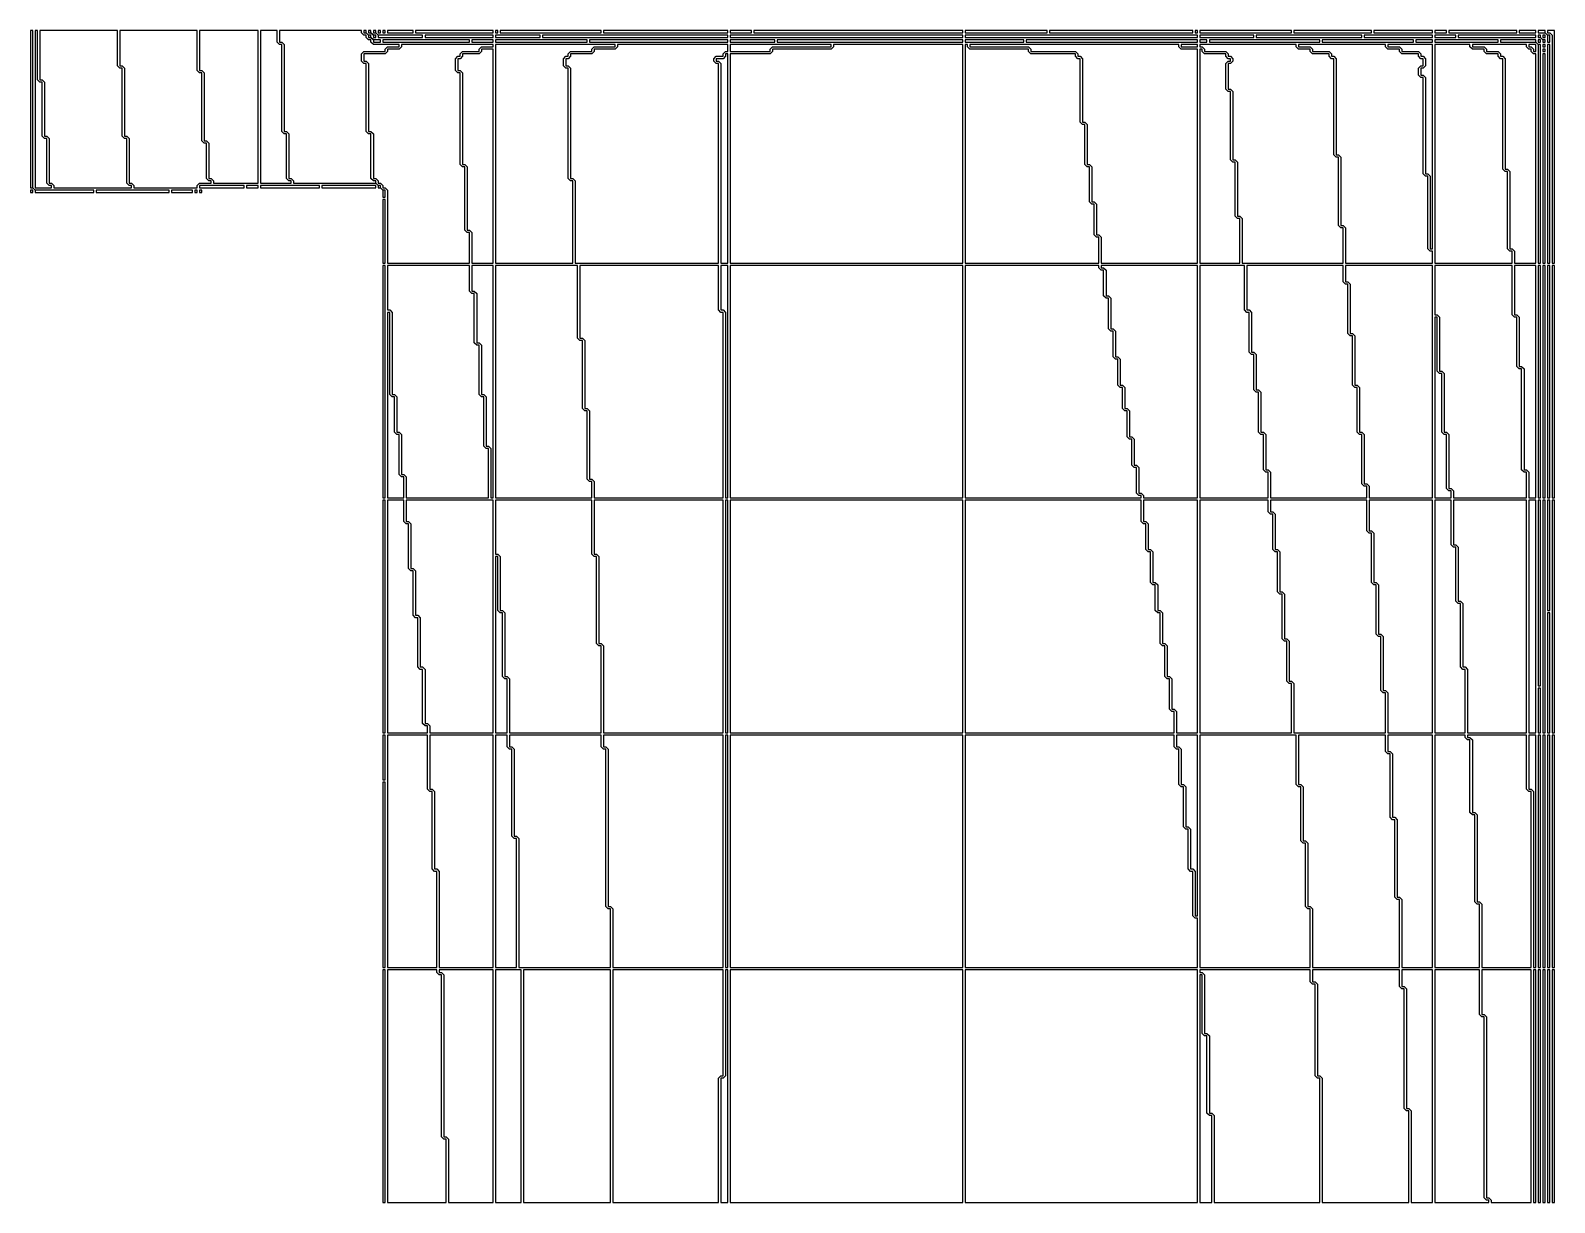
# Model space of a CAD drawing. Header units: metres. Extents: x -2.2 to 1, y -5.1 to 5.2.
# Drawn here: x -2.225 to 1.02, y -2.648 to -0.153 of the extents above; entities that cross this region are included whole.
import ezdxf

# ---------------------------------------------------------------- set-up
doc = ezdxf.new("R2010")
doc.units = ezdxf.units.M

msp = doc.modelspace()

# ---------------------------------------------------------------- linework, layer by layer
at = {"layer": '1', "color": 1}
for points in [[(-1.1354, -0.168, 0), (-0.7404, -0.168, 0), (-0.7404, -0.163, 0), (-1.1354, -0.163, 0), (-1.1354, -0.168, 0)], [(-0.7354, -0.168, 0), (-0.2404, -0.168, 0), (-0.2404, -0.163, 0), (-0.7354, -0.163, 0), (-0.7354, -0.168, 0)], [(-0.2354, -0.168, 0), (0.2596, -0.168, 0), (0.2596, -0.163, 0), (-0.2354, -0.163, 0), (-0.2354, -0.168, 0)], [(0.2646, -0.168, 0), (0.3796, -0.168, 0), (0.3796, -0.163, 0), (0.2646, -0.163, 0), (0.2646, -0.168, 0)]]:
    msp.add_polyline3d(points, dxfattribs=at)
at = {"layer": '10', "color": 2}
for points in [[(-2.2054, -0.258, 0), (-2.2004, -0.258, 0), (-2.1954, -0.263, 0), (-2.1954, -0.378, 0), (-2.1904, -0.378, 0), (-2.1854, -0.383, 0), (-2.1854, -0.478, 0), (-2.1804, -0.478, 0), (-2.1754, -0.483, 0), (-2.1754, -0.488, 0), (-2.0104, -0.488, 0), (-2.0104, -0.483, 0), (-2.0154, -0.483, 0), (-2.0204, -0.478, 0), (-2.0204, -0.383, 0), (-2.0254, -0.383, 0), (-2.0304, -0.378, 0), (-2.0304, -0.233, 0), (-2.0354, -0.233, 0), (-2.0404, -0.228, 0), (-2.0404, -0.153, 0), (-2.2054, -0.153, 0), (-2.2054, -0.258, 0)], [(0.9446, -0.158, 0), (0.9796, -0.158, 0), (0.9796, -0.153, 0), (0.9446, -0.153, 0), (0.9446, -0.158, 0)], [(1.0046, -0.648, 0), (1.0096, -0.648, 0), (1.0096, -0.183, 0), (1.0046, -0.183, 0), (1.0046, -0.648, 0)], [(-1.8654, -0.488, 0), (-1.7704, -0.488, 0), (-1.7704, -0.483, 0), (-1.8654, -0.483, 0), (-1.8654, -0.488, 0)], [(-1.9254, -0.498, 0), (-1.8804, -0.498, 0), (-1.8804, -0.493, 0), (-1.9254, -0.493, 0), (-1.9254, -0.498, 0)], [(1.0046, -1.148, 0), (1.0096, -1.148, 0), (1.0096, -0.653, 0), (1.0046, -0.653, 0), (1.0046, -1.148, 0)], [(1.0046, -1.388, 0), (1.0096, -1.388, 0), (1.0096, -1.153, 0), (1.0046, -1.153, 0), (1.0046, -1.388, 0)]]:
    msp.add_polyline3d(points, dxfattribs=at)
at = {"layer": '11', "color": 6}
for points in [[(-2.2154, -0.488, 0), (-2.1804, -0.488, 0), (-2.1804, -0.483, 0), (-2.1854, -0.483, 0), (-2.1904, -0.478, 0), (-2.1904, -0.383, 0), (-2.1954, -0.383, 0), (-2.2004, -0.378, 0), (-2.2004, -0.263, 0), (-2.2054, -0.263, 0), (-2.2104, -0.258, 0), (-2.2104, -0.153, 0), (-2.2154, -0.153, 0), (-2.2154, -0.488, 0)], [(-2.0854, -0.498, 0), (-1.9304, -0.498, 0), (-1.9304, -0.493, 0), (-2.0854, -0.493, 0), (-2.0854, -0.498, 0)]]:
    msp.add_polyline3d(points, dxfattribs=at)
at = {"layer": '12', "color": 4}
for points in [[(-2.2254, -0.488, 0), (-2.2204, -0.488, 0), (-2.2154, -0.493, 0), (-2.2154, -0.498, 0), (-2.0904, -0.498, 0), (-2.0904, -0.493, 0), (-2.2154, -0.493, 0), (-2.2204, -0.488, 0), (-2.2204, -0.153, 0), (-2.2254, -0.153, 0), (-2.2254, -0.488, 0)], [(-1.8754, -0.498, 0), (-1.8704, -0.498, 0), (-1.8704, -0.493, 0), (-1.8754, -0.493, 0), (-1.8754, -0.498, 0)]]:
    msp.add_polyline3d(points, dxfattribs=at)
at = {"layer": '14', "color": 3}
msp.add_polyline3d([(-2.2254, -0.498, 0), (-2.2204, -0.498, 0), (-2.2204, -0.493, 0), (-2.2254, -0.493, 0), (-2.2254, -0.498, 0)], dxfattribs=at)
at = {"layer": '15', "color": 5}
for points in [[(1.0046, -0.158, 0), (1.0096, -0.158, 0), (1.0146, -0.163, 0), (1.0146, -0.648, 0), (1.0196, -0.648, 0), (1.0196, -0.153, 0), (1.0046, -0.153, 0), (1.0046, -0.158, 0)], [(-1.8654, -0.498, 0), (-1.8604, -0.498, 0), (-1.8604, -0.493, 0), (-1.8654, -0.493, 0), (-1.8654, -0.498, 0)], [(1.0146, -1.148, 0), (1.0196, -1.148, 0), (1.0196, -0.653, 0), (1.0146, -0.653, 0), (1.0146, -1.148, 0)], [(1.0146, -1.648, 0), (1.0196, -1.648, 0), (1.0196, -1.153, 0), (1.0146, -1.153, 0), (1.0146, -1.648, 0)], [(1.0146, -2.148, 0), (1.0196, -2.148, 0), (1.0196, -1.653, 0), (1.0146, -1.653, 0), (1.0146, -2.148, 0)], [(1.0146, -2.648, 0), (1.0196, -2.648, 0), (1.0196, -2.153, 0), (1.0146, -2.153, 0), (1.0146, -2.648, 0)]]:
    msp.add_polyline3d(points, dxfattribs=at)
at = {"layer": '2', "color": 3}
for points in [[(-1.3854, -0.168, 0), (-1.2404, -0.168, 0), (-1.2404, -0.163, 0), (-1.3854, -0.163, 0), (-1.3854, -0.168, 0)], [(-1.2354, -0.168, 0), (-1.1404, -0.168, 0), (-1.1404, -0.163, 0), (-1.2354, -0.163, 0), (-1.2354, -0.168, 0)], [(-0.6354, -0.178, 0), (-0.2404, -0.178, 0), (-0.2404, -0.173, 0), (-0.6354, -0.173, 0), (-0.6354, -0.178, 0)], [(-0.2354, -0.178, 0), (-0.1104, -0.178, 0), (-0.1104, -0.173, 0), (-0.2354, -0.173, 0), (-0.2354, -0.178, 0)], [(0.3846, -0.168, 0), (0.6096, -0.168, 0), (0.6096, -0.163, 0), (0.3846, -0.163, 0), (0.3846, -0.168, 0)], [(0.9946, -0.168, 0), (0.9996, -0.168, 0), (0.9996, -0.163, 0), (0.9946, -0.163, 0), (0.9946, -0.168, 0)]]:
    msp.add_polyline3d(points, dxfattribs=at)
at = {"layer": '3', "color": 5}
for points in [[(-1.4954, -0.158, 0), (-1.4904, -0.158, 0), (-1.4854, -0.163, 0), (-1.4854, -0.168, 0), (-1.3904, -0.168, 0), (-1.3904, -0.163, 0), (-1.4854, -0.163, 0), (-1.4904, -0.158, 0), (-1.4904, -0.153, 0), (-1.4954, -0.153, 0), (-1.4954, -0.158, 0)], [(-1.0354, -0.178, 0), (-0.7404, -0.178, 0), (-0.7404, -0.173, 0), (-1.0354, -0.173, 0), (-1.0354, -0.178, 0)], [(-0.7354, -0.178, 0), (-0.6404, -0.178, 0), (-0.6404, -0.173, 0), (-0.7354, -0.173, 0), (-0.7354, -0.178, 0)], [(-0.7354, -0.648, 0), (-0.2404, -0.648, 0), (-0.2404, -0.183, 0), (-0.5154, -0.183, 0), (-0.5154, -0.188, 0), (-0.5204, -0.193, 0), (-0.6454, -0.193, 0), (-0.6454, -0.198, 0), (-0.6504, -0.203, 0), (-0.7354, -0.203, 0), (-0.7354, -0.648, 0)], [(-0.2354, -0.648, 0), (0.0496, -0.648, 0), (0.0496, -0.593, 0), (0.0446, -0.593, 0), (0.0396, -0.588, 0), (0.0396, -0.523, 0), (0.0346, -0.523, 0), (0.0296, -0.518, 0), (0.0296, -0.443, 0), (0.0246, -0.443, 0), (0.0196, -0.438, 0), (0.0196, -0.353, 0), (0.0146, -0.353, 0), (0.0096, -0.348, 0), (0.0096, -0.213, 0), (0.0046, -0.213, 0), (-0.0004, -0.208, 0), (-0.0004, -0.203, 0), (-0.0954, -0.203, 0), (-0.1004, -0.198, 0), (-0.1004, -0.193, 0), (-0.2254, -0.193, 0), (-0.2304, -0.188, 0), (-0.2304, -0.183, 0), (-0.2354, -0.183, 0), (-0.2354, -0.648, 0)], [(-0.1054, -0.178, 0), (0.2596, -0.178, 0), (0.2596, -0.173, 0), (-0.1054, -0.173, 0), (-0.1054, -0.178, 0)], [(0.2646, -0.178, 0), (0.2796, -0.178, 0), (0.2796, -0.173, 0), (0.2646, -0.173, 0), (0.2646, -0.178, 0)], [(0.6146, -0.168, 0), (0.7596, -0.168, 0), (0.7596, -0.163, 0), (0.6146, -0.163, 0), (0.6146, -0.168, 0)], [(0.7646, -0.168, 0), (0.8096, -0.168, 0), (0.8096, -0.163, 0), (0.7646, -0.163, 0), (0.7646, -0.168, 0)], [(0.9846, -0.168, 0), (0.9896, -0.168, 0), (0.9946, -0.173, 0), (0.9946, -0.178, 0), (0.9996, -0.178, 0), (0.9996, -0.173, 0), (0.9946, -0.173, 0), (0.9896, -0.168, 0), (0.9896, -0.163, 0), (0.9846, -0.163, 0), (0.9846, -0.168, 0)], [(-0.7654, -0.218, 0), (-0.7604, -0.218, 0), (-0.7554, -0.223, 0), (-0.7554, -0.648, 0), (-0.7404, -0.648, 0), (-0.7404, -0.203, 0), (-0.7454, -0.203, 0), (-0.7454, -0.208, 0), (-0.7504, -0.213, 0), (-0.7654, -0.213, 0), (-0.7654, -0.218, 0)], [(-0.7554, -0.748, 0), (-0.7504, -0.748, 0), (-0.7454, -0.753, 0), (-0.7454, -1.148, 0), (-0.7404, -1.148, 0), (-0.7404, -0.653, 0), (-0.7554, -0.653, 0), (-0.7554, -0.748, 0)], [(-0.7354, -1.148, 0), (-0.2404, -1.148, 0), (-0.2404, -0.653, 0), (-0.7354, -0.653, 0), (-0.7354, -1.148, 0)], [(-0.2354, -1.148, 0), (0.1396, -1.148, 0), (0.1396, -1.143, 0), (0.1346, -1.143, 0), (0.1296, -1.138, 0), (0.1296, -1.083, 0), (0.1246, -1.083, 0), (0.1196, -1.078, 0), (0.1196, -1.023, 0), (0.1146, -1.023, 0), (0.1096, -1.018, 0), (0.1096, -0.963, 0), (0.1046, -0.963, 0), (0.0996, -0.958, 0), (0.0996, -0.913, 0), (0.0946, -0.913, 0), (0.0896, -0.908, 0), (0.0896, -0.853, 0), (0.0846, -0.853, 0), (0.0796, -0.848, 0), (0.0796, -0.793, 0), (0.0746, -0.793, 0), (0.0696, -0.788, 0), (0.0696, -0.723, 0), (0.0646, -0.723, 0), (0.0596, -0.718, 0), (0.0596, -0.663, 0), (0.0546, -0.663, 0), (0.0496, -0.658, 0), (0.0496, -0.653, 0), (-0.2354, -0.653, 0), (-0.2354, -1.148, 0)], [(-0.7454, -1.648, 0), (-0.7404, -1.648, 0), (-0.7404, -1.153, 0), (-0.7454, -1.153, 0), (-0.7454, -1.648, 0)], [(-0.7354, -1.648, 0), (-0.2404, -1.648, 0), (-0.2404, -1.153, 0), (-0.7354, -1.153, 0), (-0.7354, -1.648, 0)], [(-0.2354, -1.648, 0), (0.2096, -1.648, 0), (0.2096, -1.603, 0), (0.2046, -1.603, 0), (0.1996, -1.598, 0), (0.1996, -1.533, 0), (0.1946, -1.533, 0), (0.1896, -1.528, 0), (0.1896, -1.463, 0), (0.1846, -1.463, 0), (0.1796, -1.458, 0), (0.1796, -1.393, 0), (0.1746, -1.393, 0), (0.1696, -1.388, 0), (0.1696, -1.333, 0), (0.1646, -1.333, 0), (0.1596, -1.328, 0), (0.1596, -1.263, 0), (0.1546, -1.263, 0), (0.1496, -1.258, 0), (0.1496, -1.203, 0), (0.1446, -1.203, 0), (0.1396, -1.198, 0), (0.1396, -1.153, 0), (-0.2354, -1.153, 0), (-0.2354, -1.648, 0)], [(-0.7454, -2.148, 0), (-0.7404, -2.148, 0), (-0.7404, -1.653, 0), (-0.7454, -1.653, 0), (-0.7454, -2.148, 0)], [(-0.7354, -2.148, 0), (-0.2404, -2.148, 0), (-0.2404, -1.653, 0), (-0.7354, -1.653, 0), (-0.7354, -2.148, 0)], [(-0.2354, -2.148, 0), (0.2596, -2.148, 0), (0.2596, -2.043, 0), (0.2546, -2.043, 0), (0.2496, -2.038, 0), (0.2496, -1.943, 0), (0.2446, -1.943, 0), (0.2396, -1.938, 0), (0.2396, -1.853, 0), (0.2346, -1.853, 0), (0.2296, -1.848, 0), (0.2296, -1.763, 0), (0.2246, -1.763, 0), (0.2196, -1.758, 0), (0.2196, -1.683, 0), (0.2146, -1.683, 0), (0.2096, -1.678, 0), (0.2096, -1.653, 0), (-0.2354, -1.653, 0), (-0.2354, -2.148, 0)], [(-0.7554, -2.648, 0), (-0.7404, -2.648, 0), (-0.7404, -2.153, 0), (-0.7454, -2.153, 0), (-0.7454, -2.378, 0), (-0.7504, -2.383, 0), (-0.7554, -2.383, 0), (-0.7554, -2.648, 0)], [(-0.7354, -2.648, 0), (-0.2404, -2.648, 0), (-0.2404, -2.153, 0), (-0.7354, -2.153, 0), (-0.7354, -2.648, 0)], [(-0.2354, -2.648, 0), (0.2596, -2.648, 0), (0.2596, -2.153, 0), (-0.2354, -2.153, 0), (-0.2354, -2.648, 0)], [(0.2646, -2.648, 0), (0.2896, -2.648, 0), (0.2896, -2.463, 0), (0.2846, -2.463, 0), (0.2796, -2.458, 0), (0.2796, -2.293, 0), (0.2746, -2.293, 0), (0.2696, -2.288, 0), (0.2696, -2.163, 0), (0.2646, -2.163, 0), (0.2646, -2.648, 0)]]:
    msp.add_polyline3d(points, dxfattribs=at)
at = {"layer": '4', "color": 2}
for points in [[(-1.5054, -0.158, 0), (-1.5004, -0.158, 0), (-1.4954, -0.163, 0), (-1.4954, -0.168, 0), (-1.4904, -0.168, 0), (-1.4904, -0.163, 0), (-1.4954, -0.163, 0), (-1.5004, -0.158, 0), (-1.5004, -0.153, 0), (-1.5054, -0.153, 0), (-1.5054, -0.158, 0)], [(-0.6854, -0.158, 0), (-0.2404, -0.158, 0), (-0.2404, -0.153, 0), (-0.6854, -0.153, 0), (-0.6854, -0.158, 0)], [(-0.2354, -0.158, 0), (-0.0604, -0.158, 0), (-0.0604, -0.153, 0), (-0.2354, -0.153, 0), (-0.2354, -0.158, 0)], [(-1.2854, -0.178, 0), (-1.2404, -0.178, 0), (-1.2404, -0.173, 0), (-1.2854, -0.173, 0), (-1.2854, -0.178, 0)], [(-1.2354, -0.178, 0), (-1.0404, -0.178, 0), (-1.0404, -0.173, 0), (-1.2354, -0.173, 0), (-1.2354, -0.178, 0)], [(-1.0854, -0.228, 0), (-1.0804, -0.228, 0), (-1.0754, -0.233, 0), (-1.0754, -0.468, 0), (-1.0704, -0.468, 0), (-1.0654, -0.473, 0), (-1.0654, -0.648, 0), (-0.7604, -0.648, 0), (-0.7604, -0.223, 0), (-0.7654, -0.223, 0), (-0.7704, -0.218, 0), (-0.7704, -0.213, 0), (-0.7654, -0.208, 0), (-0.7504, -0.208, 0), (-0.7504, -0.203, 0), (-0.7454, -0.198, 0), (-0.7404, -0.198, 0), (-0.7404, -0.183, 0), (-0.9754, -0.183, 0), (-0.9754, -0.188, 0), (-0.9804, -0.193, 0), (-1.0254, -0.193, 0), (-1.0254, -0.198, 0), (-1.0304, -0.203, 0), (-1.0754, -0.203, 0), (-1.0754, -0.208, 0), (-1.0804, -0.213, 0), (-1.0854, -0.213, 0), (-1.0854, -0.228, 0)], [(-0.7354, -0.198, 0), (-0.6504, -0.198, 0), (-0.6504, -0.193, 0), (-0.6454, -0.188, 0), (-0.5204, -0.188, 0), (-0.5204, -0.183, 0), (-0.7354, -0.183, 0), (-0.7354, -0.198, 0)], [(-0.2254, -0.188, 0), (-0.1004, -0.188, 0), (-0.0954, -0.193, 0), (-0.0954, -0.198, 0), (-0.0004, -0.198, 0), (0.0046, -0.203, 0), (0.0046, -0.208, 0), (0.0096, -0.208, 0), (0.0146, -0.213, 0), (0.0146, -0.348, 0), (0.0196, -0.348, 0), (0.0246, -0.353, 0), (0.0246, -0.438, 0), (0.0296, -0.438, 0), (0.0346, -0.443, 0), (0.0346, -0.518, 0), (0.0396, -0.518, 0), (0.0446, -0.523, 0), (0.0446, -0.588, 0), (0.0496, -0.588, 0), (0.0546, -0.593, 0), (0.0546, -0.648, 0), (0.2596, -0.648, 0), (0.2596, -0.193, 0), (0.2246, -0.193, 0), (0.2196, -0.188, 0), (0.2196, -0.183, 0), (-0.2254, -0.183, 0), (-0.2254, -0.188, 0)], [(0.2646, -0.648, 0), (0.3496, -0.648, 0), (0.3496, -0.553, 0), (0.3446, -0.553, 0), (0.3396, -0.548, 0), (0.3396, -0.433, 0), (0.3346, -0.433, 0), (0.3296, -0.428, 0), (0.3296, -0.283, 0), (0.3246, -0.283, 0), (0.3196, -0.278, 0), (0.3196, -0.223, 0), (0.3246, -0.218, 0), (0.3296, -0.218, 0), (0.3296, -0.213, 0), (0.3246, -0.213, 0), (0.3196, -0.208, 0), (0.3196, -0.203, 0), (0.2746, -0.203, 0), (0.2696, -0.198, 0), (0.2696, -0.193, 0), (0.2646, -0.193, 0), (0.2646, -0.648, 0)], [(0.2846, -0.178, 0), (0.5196, -0.178, 0), (0.5196, -0.173, 0), (0.2846, -0.173, 0), (0.2846, -0.178, 0)], [(0.8146, -0.168, 0), (0.9796, -0.168, 0), (0.9796, -0.163, 0), (0.8146, -0.163, 0), (0.8146, -0.168, 0)], [(0.9946, -0.188, 0), (0.9996, -0.188, 0), (0.9996, -0.183, 0), (0.9946, -0.183, 0), (0.9946, -0.188, 0)], [(0.9946, -0.648, 0), (0.9996, -0.648, 0), (0.9996, -0.203, 0), (0.9946, -0.203, 0), (0.9946, -0.648, 0)], [(-1.0554, -0.808, 0), (-1.0504, -0.808, 0), (-1.0454, -0.813, 0), (-1.0454, -0.958, 0), (-1.0404, -0.958, 0), (-1.0354, -0.963, 0), (-1.0354, -1.108, 0), (-1.0304, -1.108, 0), (-1.0254, -1.113, 0), (-1.0254, -1.148, 0), (-0.7504, -1.148, 0), (-0.7504, -0.753, 0), (-0.7554, -0.753, 0), (-0.7604, -0.748, 0), (-0.7604, -0.653, 0), (-1.0554, -0.653, 0), (-1.0554, -0.808, 0)], [(0.0546, -0.658, 0), (0.0596, -0.658, 0), (0.0646, -0.663, 0), (0.0646, -0.718, 0), (0.0696, -0.718, 0), (0.0746, -0.723, 0), (0.0746, -0.788, 0), (0.0796, -0.788, 0), (0.0846, -0.793, 0), (0.0846, -0.848, 0), (0.0896, -0.848, 0), (0.0946, -0.853, 0), (0.0946, -0.908, 0), (0.0996, -0.908, 0), (0.1046, -0.913, 0), (0.1046, -0.958, 0), (0.1096, -0.958, 0), (0.1146, -0.963, 0), (0.1146, -1.018, 0), (0.1196, -1.018, 0), (0.1246, -1.023, 0), (0.1246, -1.078, 0), (0.1296, -1.078, 0), (0.1346, -1.083, 0), (0.1346, -1.138, 0), (0.1396, -1.138, 0), (0.1446, -1.143, 0), (0.1446, -1.148, 0), (0.2596, -1.148, 0), (0.2596, -0.653, 0), (0.0546, -0.653, 0), (0.0546, -0.658, 0)], [(0.2646, -1.148, 0), (0.4096, -1.148, 0), (0.4096, -1.093, 0), (0.4046, -1.093, 0), (0.3996, -1.088, 0), (0.3996, -1.013, 0), (0.3946, -1.013, 0), (0.3896, -1.008, 0), (0.3896, -0.923, 0), (0.3846, -0.923, 0), (0.3796, -0.918, 0), (0.3796, -0.843, 0), (0.3746, -0.843, 0), (0.3696, -0.838, 0), (0.3696, -0.753, 0), (0.3646, -0.753, 0), (0.3596, -0.748, 0), (0.3596, -0.653, 0), (0.2646, -0.653, 0), (0.2646, -1.148, 0)], [(0.9946, -1.148, 0), (0.9996, -1.148, 0), (0.9996, -0.653, 0), (0.9946, -0.653, 0), (0.9946, -1.148, 0)], [(-1.0254, -1.268, 0), (-1.0204, -1.268, 0), (-1.0154, -1.273, 0), (-1.0154, -1.458, 0), (-1.0104, -1.458, 0), (-1.0054, -1.463, 0), (-1.0054, -1.648, 0), (-0.7504, -1.648, 0), (-0.7504, -1.153, 0), (-1.0254, -1.153, 0), (-1.0254, -1.268, 0)], [(0.1446, -1.198, 0), (0.1496, -1.198, 0), (0.1546, -1.203, 0), (0.1546, -1.258, 0), (0.1596, -1.258, 0), (0.1646, -1.263, 0), (0.1646, -1.328, 0), (0.1696, -1.328, 0), (0.1746, -1.333, 0), (0.1746, -1.388, 0), (0.1796, -1.388, 0), (0.1846, -1.393, 0), (0.1846, -1.458, 0), (0.1896, -1.458, 0), (0.1946, -1.463, 0), (0.1946, -1.528, 0), (0.1996, -1.528, 0), (0.2046, -1.533, 0), (0.2046, -1.598, 0), (0.2096, -1.598, 0), (0.2146, -1.603, 0), (0.2146, -1.648, 0), (0.2596, -1.648, 0), (0.2596, -1.153, 0), (0.1446, -1.153, 0), (0.1446, -1.198, 0)], [(0.2646, -1.648, 0), (0.4596, -1.648, 0), (0.4596, -1.543, 0), (0.4546, -1.543, 0), (0.4496, -1.538, 0), (0.4496, -1.453, 0), (0.4446, -1.453, 0), (0.4396, -1.448, 0), (0.4396, -1.353, 0), (0.4346, -1.353, 0), (0.4296, -1.348, 0), (0.4296, -1.263, 0), (0.4246, -1.263, 0), (0.4196, -1.258, 0), (0.4196, -1.183, 0), (0.4146, -1.183, 0), (0.4096, -1.178, 0), (0.4096, -1.153, 0), (0.2646, -1.153, 0), (0.2646, -1.648, 0)], [(0.9946, -1.648, 0), (0.9996, -1.648, 0), (0.9996, -1.153, 0), (0.9946, -1.153, 0), (0.9946, -1.648, 0)], [(-1.0054, -1.678, 0), (-1.0004, -1.678, 0), (-0.9954, -1.683, 0), (-0.9954, -2.018, 0), (-0.9904, -2.018, 0), (-0.9854, -2.023, 0), (-0.9854, -2.148, 0), (-0.7504, -2.148, 0), (-0.7504, -1.653, 0), (-1.0054, -1.653, 0), (-1.0054, -1.678, 0)], [(0.2146, -1.678, 0), (0.2196, -1.678, 0), (0.2246, -1.683, 0), (0.2246, -1.758, 0), (0.2296, -1.758, 0), (0.2346, -1.763, 0), (0.2346, -1.848, 0), (0.2396, -1.848, 0), (0.2446, -1.853, 0), (0.2446, -1.938, 0), (0.2496, -1.938, 0), (0.2546, -1.943, 0), (0.2546, -2.038, 0), (0.2596, -2.038, 0), (0.2596, -1.653, 0), (0.2146, -1.653, 0), (0.2146, -1.678, 0)], [(0.2646, -2.148, 0), (0.4996, -2.148, 0), (0.4996, -2.023, 0), (0.4946, -2.023, 0), (0.4896, -2.018, 0), (0.4896, -1.883, 0), (0.4846, -1.883, 0), (0.4796, -1.878, 0), (0.4796, -1.763, 0), (0.4746, -1.763, 0), (0.4696, -1.758, 0), (0.4696, -1.653, 0), (0.2646, -1.653, 0), (0.2646, -2.148, 0)], [(0.9946, -2.148, 0), (0.9996, -2.148, 0), (0.9996, -1.653, 0), (0.9946, -1.653, 0), (0.9946, -2.148, 0)], [(-0.9854, -2.648, 0), (-0.7604, -2.648, 0), (-0.7604, -2.383, 0), (-0.7554, -2.378, 0), (-0.7504, -2.378, 0), (-0.7504, -2.153, 0), (-0.9854, -2.153, 0), (-0.9854, -2.648, 0)], [(0.2646, -2.158, 0), (0.2696, -2.158, 0), (0.2746, -2.163, 0), (0.2746, -2.288, 0), (0.2796, -2.288, 0), (0.2846, -2.293, 0), (0.2846, -2.458, 0), (0.2896, -2.458, 0), (0.2946, -2.463, 0), (0.2946, -2.648, 0), (0.5196, -2.648, 0), (0.5196, -2.383, 0), (0.5146, -2.383, 0), (0.5096, -2.378, 0), (0.5096, -2.183, 0), (0.5046, -2.183, 0), (0.4996, -2.178, 0), (0.4996, -2.153, 0), (0.2646, -2.153, 0), (0.2646, -2.158, 0)], [(0.9946, -2.648, 0), (0.9996, -2.648, 0), (0.9996, -2.153, 0), (0.9946, -2.153, 0), (0.9946, -2.648, 0)]]:
    msp.add_polyline3d(points, dxfattribs=at)
at = {"layer": '5', "color": 6}
for points in [[(-1.0054, -0.158, 0), (-0.7404, -0.158, 0), (-0.7404, -0.153, 0), (-1.0054, -0.153, 0), (-1.0054, -0.158, 0)], [(-0.7354, -0.158, 0), (-0.6904, -0.158, 0), (-0.6904, -0.153, 0), (-0.7354, -0.153, 0), (-0.7354, -0.158, 0)], [(-0.0554, -0.158, 0), (0.2496, -0.158, 0), (0.2496, -0.153, 0), (-0.0554, -0.153, 0), (-0.0554, -0.158, 0)], [(-1.4754, -0.178, 0), (-1.2904, -0.178, 0), (-1.2904, -0.173, 0), (-1.4754, -0.173, 0), (-1.4754, -0.178, 0)], [(-1.3154, -0.238, 0), (-1.3104, -0.238, 0), (-1.3054, -0.243, 0), (-1.3054, -0.438, 0), (-1.3004, -0.438, 0), (-1.2954, -0.443, 0), (-1.2954, -0.578, 0), (-1.2904, -0.578, 0), (-1.2854, -0.583, 0), (-1.2854, -0.648, 0), (-1.2404, -0.648, 0), (-1.2404, -0.193, 0), (-1.2654, -0.193, 0), (-1.2654, -0.198, 0), (-1.2704, -0.203, 0), (-1.3054, -0.203, 0), (-1.3054, -0.208, 0), (-1.3104, -0.213, 0), (-1.3154, -0.213, 0), (-1.3154, -0.238, 0)], [(-1.2354, -0.648, 0), (-1.0704, -0.648, 0), (-1.0704, -0.473, 0), (-1.0754, -0.473, 0), (-1.0804, -0.468, 0), (-1.0804, -0.233, 0), (-1.0854, -0.233, 0), (-1.0904, -0.228, 0), (-1.0904, -0.213, 0), (-1.0854, -0.208, 0), (-1.0804, -0.208, 0), (-1.0804, -0.203, 0), (-1.0754, -0.198, 0), (-1.0304, -0.198, 0), (-1.0304, -0.193, 0), (-1.0254, -0.188, 0), (-0.9804, -0.188, 0), (-0.9804, -0.183, 0), (-1.2354, -0.183, 0), (-1.2354, -0.648, 0)], [(0.2246, -0.188, 0), (0.2596, -0.188, 0), (0.2596, -0.183, 0), (0.2246, -0.183, 0), (0.2246, -0.188, 0)], [(0.2646, -0.188, 0), (0.2696, -0.188, 0), (0.2746, -0.193, 0), (0.2746, -0.198, 0), (0.3196, -0.198, 0), (0.3246, -0.203, 0), (0.3246, -0.208, 0), (0.3296, -0.208, 0), (0.3346, -0.213, 0), (0.3346, -0.218, 0), (0.3296, -0.223, 0), (0.3246, -0.223, 0), (0.3246, -0.278, 0), (0.3296, -0.278, 0), (0.3346, -0.283, 0), (0.3346, -0.428, 0), (0.3396, -0.428, 0), (0.3446, -0.433, 0), (0.3446, -0.548, 0), (0.3496, -0.548, 0), (0.3546, -0.553, 0), (0.3546, -0.648, 0), (0.5696, -0.648, 0), (0.5696, -0.573, 0), (0.5646, -0.573, 0), (0.5596, -0.568, 0), (0.5596, -0.423, 0), (0.5546, -0.423, 0), (0.5496, -0.418, 0), (0.5496, -0.213, 0), (0.5446, -0.213, 0), (0.5396, -0.208, 0), (0.5396, -0.203, 0), (0.5046, -0.203, 0), (0.4996, -0.198, 0), (0.4996, -0.193, 0), (0.4746, -0.193, 0), (0.4696, -0.188, 0), (0.4696, -0.183, 0), (0.2646, -0.183, 0), (0.2646, -0.188, 0)], [(0.5246, -0.178, 0), (0.7196, -0.178, 0), (0.7196, -0.173, 0), (0.5246, -0.173, 0), (0.5246, -0.178, 0)], [(0.9846, -0.178, 0), (0.9896, -0.178, 0), (0.9896, -0.173, 0), (0.9846, -0.173, 0), (0.9846, -0.178, 0)], [(0.9946, -0.198, 0), (0.9996, -0.198, 0), (0.9996, -0.193, 0), (0.9946, -0.193, 0), (0.9946, -0.198, 0)], [(-1.2854, -0.708, 0), (-1.2804, -0.708, 0), (-1.2754, -0.713, 0), (-1.2754, -0.818, 0), (-1.2704, -0.818, 0), (-1.2654, -0.823, 0), (-1.2654, -0.928, 0), (-1.2604, -0.928, 0), (-1.2554, -0.933, 0), (-1.2554, -1.038, 0), (-1.2504, -1.038, 0), (-1.2454, -1.043, 0), (-1.2454, -1.148, 0), (-1.2404, -1.148, 0), (-1.2404, -0.653, 0), (-1.2854, -0.653, 0), (-1.2854, -0.708, 0)], [(-1.2354, -1.148, 0), (-1.0304, -1.148, 0), (-1.0304, -1.113, 0), (-1.0354, -1.113, 0), (-1.0404, -1.108, 0), (-1.0404, -0.963, 0), (-1.0454, -0.963, 0), (-1.0504, -0.958, 0), (-1.0504, -0.813, 0), (-1.0554, -0.813, 0), (-1.0604, -0.808, 0), (-1.0604, -0.653, 0), (-1.2354, -0.653, 0), (-1.2354, -1.148, 0)], [(0.3646, -0.748, 0), (0.3696, -0.748, 0), (0.3746, -0.753, 0), (0.3746, -0.838, 0), (0.3796, -0.838, 0), (0.3846, -0.843, 0), (0.3846, -0.918, 0), (0.3896, -0.918, 0), (0.3946, -0.923, 0), (0.3946, -1.008, 0), (0.3996, -1.008, 0), (0.4046, -1.013, 0), (0.4046, -1.088, 0), (0.4096, -1.088, 0), (0.4146, -1.093, 0), (0.4146, -1.148, 0), (0.6196, -1.148, 0), (0.6196, -1.123, 0), (0.6146, -1.123, 0), (0.6096, -1.118, 0), (0.6096, -1.013, 0), (0.6046, -1.013, 0), (0.5996, -1.008, 0), (0.5996, -0.913, 0), (0.5946, -0.913, 0), (0.5896, -0.908, 0), (0.5896, -0.803, 0), (0.5846, -0.803, 0), (0.5796, -0.798, 0), (0.5796, -0.693, 0), (0.5746, -0.693, 0), (0.5696, -0.688, 0), (0.5696, -0.653, 0), (0.3646, -0.653, 0), (0.3646, -0.748, 0)], [(-1.2354, -1.268, 0), (-1.2304, -1.268, 0), (-1.2254, -1.273, 0), (-1.2254, -1.388, 0), (-1.2204, -1.388, 0), (-1.2154, -1.393, 0), (-1.2154, -1.528, 0), (-1.2104, -1.528, 0), (-1.2054, -1.533, 0), (-1.2054, -1.648, 0), (-1.0104, -1.648, 0), (-1.0104, -1.463, 0), (-1.0154, -1.463, 0), (-1.0204, -1.458, 0), (-1.0204, -1.273, 0), (-1.0254, -1.273, 0), (-1.0304, -1.268, 0), (-1.0304, -1.153, 0), (-1.2354, -1.153, 0), (-1.2354, -1.268, 0)], [(0.4146, -1.178, 0), (0.4196, -1.178, 0), (0.4246, -1.183, 0), (0.4246, -1.258, 0), (0.4296, -1.258, 0), (0.4346, -1.263, 0), (0.4346, -1.348, 0), (0.4396, -1.348, 0), (0.4446, -1.353, 0), (0.4446, -1.448, 0), (0.4496, -1.448, 0), (0.4546, -1.453, 0), (0.4546, -1.538, 0), (0.4596, -1.538, 0), (0.4646, -1.543, 0), (0.4646, -1.648, 0), (0.6596, -1.648, 0), (0.6596, -1.563, 0), (0.6546, -1.563, 0), (0.6496, -1.558, 0), (0.6496, -1.443, 0), (0.6446, -1.443, 0), (0.6396, -1.438, 0), (0.6396, -1.333, 0), (0.6346, -1.333, 0), (0.6296, -1.328, 0), (0.6296, -1.223, 0), (0.6246, -1.223, 0), (0.6196, -1.218, 0), (0.6196, -1.153, 0), (0.4146, -1.153, 0), (0.4146, -1.178, 0)], [(-1.2054, -1.678, 0), (-1.2004, -1.678, 0), (-1.1954, -1.683, 0), (-1.1954, -1.868, 0), (-1.1904, -1.868, 0), (-1.1854, -1.873, 0), (-1.1854, -2.148, 0), (-0.9904, -2.148, 0), (-0.9904, -2.023, 0), (-0.9954, -2.023, 0), (-1.0004, -2.018, 0), (-1.0004, -1.683, 0), (-1.0054, -1.683, 0), (-1.0104, -1.678, 0), (-1.0104, -1.653, 0), (-1.2054, -1.653, 0), (-1.2054, -1.678, 0)], [(0.4746, -1.758, 0), (0.4796, -1.758, 0), (0.4846, -1.763, 0), (0.4846, -1.878, 0), (0.4896, -1.878, 0), (0.4946, -1.883, 0), (0.4946, -2.018, 0), (0.4996, -2.018, 0), (0.5046, -2.023, 0), (0.5046, -2.148, 0), (0.6896, -2.148, 0), (0.6896, -2.003, 0), (0.6846, -2.003, 0), (0.6796, -1.998, 0), (0.6796, -1.833, 0), (0.6746, -1.833, 0), (0.6696, -1.828, 0), (0.6696, -1.693, 0), (0.6646, -1.693, 0), (0.6596, -1.688, 0), (0.6596, -1.653, 0), (0.4746, -1.653, 0), (0.4746, -1.758, 0)], [(-1.1754, -2.648, 0), (-0.9904, -2.648, 0), (-0.9904, -2.153, 0), (-1.1754, -2.153, 0), (-1.1754, -2.648, 0)], [(0.5046, -2.178, 0), (0.5096, -2.178, 0), (0.5146, -2.183, 0), (0.5146, -2.378, 0), (0.5196, -2.378, 0), (0.5246, -2.383, 0), (0.5246, -2.648, 0), (0.7096, -2.648, 0), (0.7096, -2.453, 0), (0.7046, -2.453, 0), (0.6996, -2.448, 0), (0.6996, -2.193, 0), (0.6946, -2.193, 0), (0.6896, -2.188, 0), (0.6896, -2.153, 0), (0.5046, -2.153, 0), (0.5046, -2.178, 0)]]:
    msp.add_polyline3d(points, dxfattribs=at)
at = {"layer": '6', "color": 4}
for points in [[(-1.5154, -0.158, 0), (-1.5104, -0.158, 0), (-1.5054, -0.163, 0), (-1.5054, -0.168, 0), (-1.5004, -0.168, 0), (-1.4954, -0.173, 0), (-1.4954, -0.178, 0), (-1.4804, -0.178, 0), (-1.4804, -0.173, 0), (-1.4954, -0.173, 0), (-1.5004, -0.168, 0), (-1.5004, -0.163, 0), (-1.5054, -0.163, 0), (-1.5104, -0.158, 0), (-1.5104, -0.153, 0), (-1.5154, -0.153, 0), (-1.5154, -0.158, 0)], [(-1.4854, -0.158, 0), (-1.4804, -0.158, 0), (-1.4804, -0.153, 0), (-1.4854, -0.153, 0), (-1.4854, -0.158, 0)], [(-1.2254, -0.158, 0), (-1.0104, -0.158, 0), (-1.0104, -0.153, 0), (-1.2254, -0.153, 0), (-1.2254, -0.158, 0)], [(0.2546, -0.158, 0), (0.2596, -0.158, 0), (0.2596, -0.153, 0), (0.2546, -0.153, 0), (0.2546, -0.158, 0)], [(0.2646, -0.158, 0), (0.4596, -0.158, 0), (0.4596, -0.153, 0), (0.2646, -0.153, 0), (0.2646, -0.158, 0)], [(-1.5154, -0.218, 0), (-1.5104, -0.218, 0), (-1.5054, -0.223, 0), (-1.5054, -0.368, 0), (-1.5004, -0.368, 0), (-1.4954, -0.373, 0), (-1.4954, -0.468, 0), (-1.4904, -0.468, 0), (-1.4854, -0.473, 0), (-1.4854, -0.478, 0), (-1.4804, -0.478, 0), (-1.4754, -0.483, 0), (-1.4754, -0.488, 0), (-1.4704, -0.488, 0), (-1.4654, -0.493, 0), (-1.4654, -0.648, 0), (-1.2904, -0.648, 0), (-1.2904, -0.583, 0), (-1.2954, -0.583, 0), (-1.3004, -0.578, 0), (-1.3004, -0.443, 0), (-1.3054, -0.443, 0), (-1.3104, -0.438, 0), (-1.3104, -0.243, 0), (-1.3154, -0.243, 0), (-1.3204, -0.238, 0), (-1.3204, -0.213, 0), (-1.3154, -0.208, 0), (-1.3104, -0.208, 0), (-1.3104, -0.203, 0), (-1.3054, -0.198, 0), (-1.2704, -0.198, 0), (-1.2704, -0.193, 0), (-1.2654, -0.188, 0), (-1.2404, -0.188, 0), (-1.2404, -0.183, 0), (-1.4354, -0.183, 0), (-1.4354, -0.188, 0), (-1.4404, -0.193, 0), (-1.4654, -0.193, 0), (-1.4654, -0.198, 0), (-1.4704, -0.203, 0), (-1.5154, -0.203, 0), (-1.5154, -0.218, 0)], [(0.4746, -0.188, 0), (0.4996, -0.188, 0), (0.5046, -0.193, 0), (0.5046, -0.198, 0), (0.5396, -0.198, 0), (0.5446, -0.203, 0), (0.5446, -0.208, 0), (0.5496, -0.208, 0), (0.5546, -0.213, 0), (0.5546, -0.418, 0), (0.5596, -0.418, 0), (0.5646, -0.423, 0), (0.5646, -0.568, 0), (0.5696, -0.568, 0), (0.5746, -0.573, 0), (0.5746, -0.648, 0), (0.7596, -0.648, 0), (0.7596, -0.623, 0), (0.7546, -0.623, 0), (0.7496, -0.618, 0), (0.7496, -0.463, 0), (0.7446, -0.463, 0), (0.7396, -0.458, 0), (0.7396, -0.253, 0), (0.7346, -0.253, 0), (0.7296, -0.248, 0), (0.7296, -0.233, 0), (0.7346, -0.228, 0), (0.7396, -0.228, 0), (0.7396, -0.213, 0), (0.7346, -0.213, 0), (0.7296, -0.208, 0), (0.7296, -0.203, 0), (0.6946, -0.203, 0), (0.6896, -0.198, 0), (0.6896, -0.193, 0), (0.6646, -0.193, 0), (0.6596, -0.188, 0), (0.6596, -0.183, 0), (0.4746, -0.183, 0), (0.4746, -0.188, 0)], [(0.7246, -0.178, 0), (0.7596, -0.178, 0), (0.7596, -0.173, 0), (0.7246, -0.173, 0), (0.7246, -0.178, 0)], [(0.7646, -0.178, 0), (0.8996, -0.178, 0), (0.8996, -0.173, 0), (0.7646, -0.173, 0), (0.7646, -0.178, 0)], [(-1.4654, -0.748, 0), (-1.4604, -0.748, 0), (-1.4554, -0.753, 0), (-1.4554, -0.928, 0), (-1.4504, -0.928, 0), (-1.4454, -0.933, 0), (-1.4454, -1.008, 0), (-1.4404, -1.008, 0), (-1.4354, -1.013, 0), (-1.4354, -1.098, 0), (-1.4304, -1.098, 0), (-1.4254, -1.103, 0), (-1.4254, -1.148, 0), (-1.2504, -1.148, 0), (-1.2504, -1.043, 0), (-1.2554, -1.043, 0), (-1.2604, -1.038, 0), (-1.2604, -0.933, 0), (-1.2654, -0.933, 0), (-1.2704, -0.928, 0), (-1.2704, -0.823, 0), (-1.2754, -0.823, 0), (-1.2804, -0.818, 0), (-1.2804, -0.713, 0), (-1.2854, -0.713, 0), (-1.2904, -0.708, 0), (-1.2904, -0.653, 0), (-1.4654, -0.653, 0), (-1.4654, -0.748, 0)], [(0.5746, -0.688, 0), (0.5796, -0.688, 0), (0.5846, -0.693, 0), (0.5846, -0.798, 0), (0.5896, -0.798, 0), (0.5946, -0.803, 0), (0.5946, -0.908, 0), (0.5996, -0.908, 0), (0.6046, -0.913, 0), (0.6046, -1.008, 0), (0.6096, -1.008, 0), (0.6146, -1.013, 0), (0.6146, -1.118, 0), (0.6196, -1.118, 0), (0.6246, -1.123, 0), (0.6246, -1.148, 0), (0.7596, -1.148, 0), (0.7596, -0.653, 0), (0.5746, -0.653, 0), (0.5746, -0.688, 0)], [(0.7646, -1.148, 0), (0.7996, -1.148, 0), (0.7996, -1.133, 0), (0.7946, -1.133, 0), (0.7896, -1.128, 0), (0.7896, -1.013, 0), (0.7846, -1.013, 0), (0.7796, -1.008, 0), (0.7796, -0.883, 0), (0.7746, -0.883, 0), (0.7696, -0.878, 0), (0.7696, -0.763, 0), (0.7646, -0.763, 0), (0.7646, -1.148, 0)], [(-1.4254, -1.198, 0), (-1.4204, -1.198, 0), (-1.4154, -1.203, 0), (-1.4154, -1.298, 0), (-1.4104, -1.298, 0), (-1.4054, -1.303, 0), (-1.4054, -1.398, 0), (-1.4004, -1.398, 0), (-1.3954, -1.403, 0), (-1.3954, -1.508, 0), (-1.3904, -1.508, 0), (-1.3854, -1.513, 0), (-1.3854, -1.628, 0), (-1.3804, -1.628, 0), (-1.3754, -1.633, 0), (-1.3754, -1.648, 0), (-1.2404, -1.648, 0), (-1.2404, -1.153, 0), (-1.4254, -1.153, 0), (-1.4254, -1.198, 0)], [(0.6246, -1.218, 0), (0.6296, -1.218, 0), (0.6346, -1.223, 0), (0.6346, -1.328, 0), (0.6396, -1.328, 0), (0.6446, -1.333, 0), (0.6446, -1.438, 0), (0.6496, -1.438, 0), (0.6546, -1.443, 0), (0.6546, -1.558, 0), (0.6596, -1.558, 0), (0.6646, -1.563, 0), (0.6646, -1.648, 0), (0.7596, -1.648, 0), (0.7596, -1.153, 0), (0.6246, -1.153, 0), (0.6246, -1.218, 0)], [(0.7646, -1.648, 0), (0.8296, -1.648, 0), (0.8296, -1.513, 0), (0.8246, -1.513, 0), (0.8196, -1.508, 0), (0.8196, -1.373, 0), (0.8146, -1.373, 0), (0.8096, -1.368, 0), (0.8096, -1.253, 0), (0.8046, -1.253, 0), (0.7996, -1.248, 0), (0.7996, -1.153, 0), (0.7646, -1.153, 0), (0.7646, -1.648, 0)], [(-1.2354, -1.648, 0), (-1.2104, -1.648, 0), (-1.2104, -1.533, 0), (-1.2154, -1.533, 0), (-1.2204, -1.528, 0), (-1.2204, -1.393, 0), (-1.2254, -1.393, 0), (-1.2304, -1.388, 0), (-1.2304, -1.273, 0), (-1.2354, -1.273, 0), (-1.2354, -1.648, 0)], [(0.9846, -1.648, 0), (0.9896, -1.648, 0), (0.9896, -1.553, 0), (0.9846, -1.553, 0), (0.9846, -1.648, 0)], [(-1.3754, -1.768, 0), (-1.3704, -1.768, 0), (-1.3654, -1.773, 0), (-1.3654, -1.938, 0), (-1.3604, -1.938, 0), (-1.3554, -1.943, 0), (-1.3554, -2.148, 0), (-1.2404, -2.148, 0), (-1.2404, -1.653, 0), (-1.3754, -1.653, 0), (-1.3754, -1.768, 0)], [(-1.2354, -2.148, 0), (-1.1904, -2.148, 0), (-1.1904, -1.873, 0), (-1.1954, -1.873, 0), (-1.2004, -1.868, 0), (-1.2004, -1.683, 0), (-1.2054, -1.683, 0), (-1.2104, -1.678, 0), (-1.2104, -1.653, 0), (-1.2354, -1.653, 0), (-1.2354, -2.148, 0)], [(0.6646, -1.688, 0), (0.6696, -1.688, 0), (0.6746, -1.693, 0), (0.6746, -1.828, 0), (0.6796, -1.828, 0), (0.6846, -1.833, 0), (0.6846, -1.998, 0), (0.6896, -1.998, 0), (0.6946, -2.003, 0), (0.6946, -2.148, 0), (0.7596, -2.148, 0), (0.7596, -1.653, 0), (0.6646, -1.653, 0), (0.6646, -1.688, 0)], [(0.7646, -2.148, 0), (0.8596, -2.148, 0), (0.8596, -2.013, 0), (0.8546, -2.013, 0), (0.8496, -2.008, 0), (0.8496, -1.823, 0), (0.8446, -1.823, 0), (0.8396, -1.818, 0), (0.8396, -1.663, 0), (0.8346, -1.663, 0), (0.8296, -1.658, 0), (0.8296, -1.653, 0), (0.7646, -1.653, 0), (0.7646, -2.148, 0)], [(0.9846, -2.148, 0), (0.9896, -2.148, 0), (0.9896, -1.653, 0), (0.9846, -1.653, 0), (0.9846, -2.148, 0)], [(-1.3554, -2.158, 0), (-1.3504, -2.158, 0), (-1.3454, -2.163, 0), (-1.3454, -2.508, 0), (-1.3404, -2.508, 0), (-1.3354, -2.513, 0), (-1.3354, -2.648, 0), (-1.2404, -2.648, 0), (-1.2404, -2.153, 0), (-1.3554, -2.153, 0), (-1.3554, -2.158, 0)], [(-1.2354, -2.648, 0), (-1.1804, -2.648, 0), (-1.1804, -2.153, 0), (-1.2354, -2.153, 0), (-1.2354, -2.648, 0)], [(0.6946, -2.188, 0), (0.6996, -2.188, 0), (0.7046, -2.193, 0), (0.7046, -2.448, 0), (0.7096, -2.448, 0), (0.7146, -2.453, 0), (0.7146, -2.648, 0), (0.7596, -2.648, 0), (0.7596, -2.153, 0), (0.6946, -2.153, 0), (0.6946, -2.188, 0)], [(0.7646, -2.648, 0), (0.8796, -2.648, 0), (0.8796, -2.643, 0), (0.8746, -2.643, 0), (0.8696, -2.638, 0), (0.8696, -2.253, 0), (0.8646, -2.253, 0), (0.8596, -2.248, 0), (0.8596, -2.153, 0), (0.7646, -2.153, 0), (0.7646, -2.648, 0)], [(0.9846, -2.648, 0), (0.9896, -2.648, 0), (0.9896, -2.153, 0), (0.9846, -2.153, 0), (0.9846, -2.648, 0)]]:
    msp.add_polyline3d(points, dxfattribs=at)
at = {"layer": '7', "color": 1}
for points in [[(-1.6954, -0.178, 0), (-1.6904, -0.178, 0), (-1.6854, -0.183, 0), (-1.6854, -0.368, 0), (-1.6804, -0.368, 0), (-1.6754, -0.373, 0), (-1.6754, -0.468, 0), (-1.6704, -0.468, 0), (-1.6654, -0.473, 0), (-1.6654, -0.478, 0), (-1.4904, -0.478, 0), (-1.4854, -0.483, 0), (-1.4854, -0.488, 0), (-1.4804, -0.488, 0), (-1.4754, -0.493, 0), (-1.4754, -0.508, 0), (-1.4704, -0.508, 0), (-1.4704, -0.493, 0), (-1.4754, -0.493, 0), (-1.4804, -0.488, 0), (-1.4804, -0.483, 0), (-1.4854, -0.483, 0), (-1.4904, -0.478, 0), (-1.4904, -0.473, 0), (-1.4954, -0.473, 0), (-1.5004, -0.468, 0), (-1.5004, -0.373, 0), (-1.5054, -0.373, 0), (-1.5104, -0.368, 0), (-1.5104, -0.223, 0), (-1.5154, -0.223, 0), (-1.5204, -0.218, 0), (-1.5204, -0.203, 0), (-1.5154, -0.198, 0), (-1.4704, -0.198, 0), (-1.4704, -0.193, 0), (-1.4654, -0.188, 0), (-1.4404, -0.188, 0), (-1.4404, -0.183, 0), (-1.4954, -0.183, 0), (-1.5004, -0.178, 0), (-1.5004, -0.173, 0), (-1.5054, -0.173, 0), (-1.5104, -0.168, 0), (-1.5104, -0.163, 0), (-1.5154, -0.163, 0), (-1.5204, -0.158, 0), (-1.5204, -0.153, 0), (-1.6954, -0.153, 0), (-1.6954, -0.178, 0)], [(-1.4754, -0.158, 0), (-1.4704, -0.158, 0), (-1.4704, -0.153, 0), (-1.4754, -0.153, 0), (-1.4754, -0.158, 0)], [(-1.4054, -0.158, 0), (-1.2404, -0.158, 0), (-1.2404, -0.153, 0), (-1.4054, -0.153, 0), (-1.4054, -0.158, 0)], [(-1.2354, -0.158, 0), (-1.2304, -0.158, 0), (-1.2304, -0.153, 0), (-1.2354, -0.153, 0), (-1.2354, -0.158, 0)], [(0.4646, -0.158, 0), (0.6296, -0.158, 0), (0.6296, -0.153, 0), (0.4646, -0.153, 0), (0.4646, -0.158, 0)], [(0.6646, -0.188, 0), (0.6896, -0.188, 0), (0.6946, -0.193, 0), (0.6946, -0.198, 0), (0.7296, -0.198, 0), (0.7346, -0.203, 0), (0.7346, -0.208, 0), (0.7396, -0.208, 0), (0.7446, -0.213, 0), (0.7446, -0.228, 0), (0.7396, -0.233, 0), (0.7346, -0.233, 0), (0.7346, -0.248, 0), (0.7396, -0.248, 0), (0.7446, -0.253, 0), (0.7446, -0.458, 0), (0.7496, -0.458, 0), (0.7546, -0.463, 0), (0.7546, -0.618, 0), (0.7596, -0.618, 0), (0.7596, -0.183, 0), (0.6646, -0.183, 0), (0.6646, -0.188, 0)], [(0.7646, -0.648, 0), (0.9296, -0.648, 0), (0.9296, -0.623, 0), (0.9246, -0.623, 0), (0.9196, -0.618, 0), (0.9196, -0.453, 0), (0.9146, -0.453, 0), (0.9096, -0.448, 0), (0.9096, -0.213, 0), (0.9046, -0.213, 0), (0.8996, -0.208, 0), (0.8996, -0.203, 0), (0.8746, -0.203, 0), (0.8696, -0.198, 0), (0.8696, -0.193, 0), (0.8446, -0.193, 0), (0.8396, -0.188, 0), (0.8396, -0.183, 0), (0.7646, -0.183, 0), (0.7646, -0.648, 0)], [(0.9046, -0.178, 0), (0.9796, -0.178, 0), (0.9846, -0.183, 0), (0.9846, -0.648, 0), (0.9896, -0.648, 0), (0.9896, -0.183, 0), (0.9846, -0.183, 0), (0.9796, -0.178, 0), (0.9796, -0.173, 0), (0.9046, -0.173, 0), (0.9046, -0.178, 0)], [(0.7646, -0.758, 0), (0.7696, -0.758, 0), (0.7746, -0.763, 0), (0.7746, -0.878, 0), (0.7796, -0.878, 0), (0.7846, -0.883, 0), (0.7846, -1.008, 0), (0.7896, -1.008, 0), (0.7946, -1.013, 0), (0.7946, -1.128, 0), (0.7996, -1.128, 0), (0.8046, -1.133, 0), (0.8046, -1.148, 0), (0.9596, -1.148, 0), (0.9596, -1.093, 0), (0.9546, -1.093, 0), (0.9496, -1.088, 0), (0.9496, -0.873, 0), (0.9446, -0.873, 0), (0.9396, -0.868, 0), (0.9396, -0.763, 0), (0.9346, -0.763, 0), (0.9296, -0.758, 0), (0.9296, -0.653, 0), (0.7646, -0.653, 0), (0.7646, -0.758, 0)], [(0.9846, -1.148, 0), (0.9896, -1.148, 0), (0.9896, -0.653, 0), (0.9846, -0.653, 0), (0.9846, -1.148, 0)], [(-1.4654, -1.148, 0), (-1.4304, -1.148, 0), (-1.4304, -1.103, 0), (-1.4354, -1.103, 0), (-1.4404, -1.098, 0), (-1.4404, -1.013, 0), (-1.4454, -1.013, 0), (-1.4504, -1.008, 0), (-1.4504, -0.933, 0), (-1.4554, -0.933, 0), (-1.4604, -0.928, 0), (-1.4604, -0.753, 0), (-1.4654, -0.753, 0), (-1.4654, -1.148, 0)], [(-1.4654, -1.648, 0), (-1.3804, -1.648, 0), (-1.3804, -1.633, 0), (-1.3854, -1.633, 0), (-1.3904, -1.628, 0), (-1.3904, -1.513, 0), (-1.3954, -1.513, 0), (-1.4004, -1.508, 0), (-1.4004, -1.403, 0), (-1.4054, -1.403, 0), (-1.4104, -1.398, 0), (-1.4104, -1.303, 0), (-1.4154, -1.303, 0), (-1.4204, -1.298, 0), (-1.4204, -1.203, 0), (-1.4254, -1.203, 0), (-1.4304, -1.198, 0), (-1.4304, -1.153, 0), (-1.4654, -1.153, 0), (-1.4654, -1.648, 0)], [(0.8046, -1.248, 0), (0.8096, -1.248, 0), (0.8146, -1.253, 0), (0.8146, -1.368, 0), (0.8196, -1.368, 0), (0.8246, -1.373, 0), (0.8246, -1.508, 0), (0.8296, -1.508, 0), (0.8346, -1.513, 0), (0.8346, -1.648, 0), (0.9596, -1.648, 0), (0.9596, -1.153, 0), (0.8046, -1.153, 0), (0.8046, -1.248, 0)], [(0.9846, -1.548, 0), (0.9896, -1.548, 0), (0.9896, -1.153, 0), (0.9846, -1.153, 0), (0.9846, -1.548, 0)], [(-1.4654, -2.148, 0), (-1.3604, -2.148, 0), (-1.3604, -1.943, 0), (-1.3654, -1.943, 0), (-1.3704, -1.938, 0), (-1.3704, -1.773, 0), (-1.3754, -1.773, 0), (-1.3804, -1.768, 0), (-1.3804, -1.653, 0), (-1.4654, -1.653, 0), (-1.4654, -2.148, 0)], [(0.8346, -1.658, 0), (0.8396, -1.658, 0), (0.8446, -1.663, 0), (0.8446, -1.818, 0), (0.8496, -1.818, 0), (0.8546, -1.823, 0), (0.8546, -2.008, 0), (0.8596, -2.008, 0), (0.8646, -2.013, 0), (0.8646, -2.148, 0), (0.9696, -2.148, 0), (0.9696, -1.773, 0), (0.9646, -1.773, 0), (0.9596, -1.768, 0), (0.9596, -1.653, 0), (0.8346, -1.653, 0), (0.8346, -1.658, 0)], [(-1.4654, -2.648, 0), (-1.3404, -2.648, 0), (-1.3404, -2.513, 0), (-1.3454, -2.513, 0), (-1.3504, -2.508, 0), (-1.3504, -2.163, 0), (-1.3554, -2.163, 0), (-1.3604, -2.158, 0), (-1.3604, -2.153, 0), (-1.4654, -2.153, 0), (-1.4654, -2.648, 0)], [(0.8646, -2.248, 0), (0.8696, -2.248, 0), (0.8746, -2.253, 0), (0.8746, -2.638, 0), (0.8796, -2.638, 0), (0.8846, -2.643, 0), (0.8846, -2.648, 0), (0.9696, -2.648, 0), (0.9696, -2.153, 0), (0.8646, -2.153, 0), (0.8646, -2.248, 0)]]:
    msp.add_polyline3d(points, dxfattribs=at)
at = {"layer": '8', "color": 3}
for points in [[(-1.8654, -0.238, 0), (-1.8604, -0.238, 0), (-1.8554, -0.243, 0), (-1.8554, -0.388, 0), (-1.8504, -0.388, 0), (-1.8454, -0.393, 0), (-1.8454, -0.468, 0), (-1.8404, -0.468, 0), (-1.8354, -0.473, 0), (-1.8354, -0.478, 0), (-1.7404, -0.478, 0), (-1.7404, -0.153, 0), (-1.8654, -0.153, 0), (-1.8654, -0.238, 0)], [(-1.7354, -0.478, 0), (-1.6704, -0.478, 0), (-1.6704, -0.473, 0), (-1.6754, -0.473, 0), (-1.6804, -0.468, 0), (-1.6804, -0.373, 0), (-1.6854, -0.373, 0), (-1.6904, -0.368, 0), (-1.6904, -0.183, 0), (-1.6954, -0.183, 0), (-1.7004, -0.178, 0), (-1.7004, -0.153, 0), (-1.7354, -0.153, 0), (-1.7354, -0.478, 0)], [(-1.4654, -0.158, 0), (-1.4104, -0.158, 0), (-1.4104, -0.153, 0), (-1.4654, -0.153, 0), (-1.4654, -0.158, 0)], [(0.6346, -0.158, 0), (0.7596, -0.158, 0), (0.7596, -0.153, 0), (0.6346, -0.153, 0), (0.6346, -0.158, 0)], [(0.7646, -0.158, 0), (0.7896, -0.158, 0), (0.7896, -0.153, 0), (0.7646, -0.153, 0), (0.7646, -0.158, 0)], [(0.8446, -0.188, 0), (0.8696, -0.188, 0), (0.8746, -0.193, 0), (0.8746, -0.198, 0), (0.8996, -0.198, 0), (0.9046, -0.203, 0), (0.9046, -0.208, 0), (0.9096, -0.208, 0), (0.9146, -0.213, 0), (0.9146, -0.448, 0), (0.9196, -0.448, 0), (0.9246, -0.453, 0), (0.9246, -0.618, 0), (0.9296, -0.618, 0), (0.9346, -0.623, 0), (0.9346, -0.648, 0), (0.9796, -0.648, 0), (0.9796, -0.203, 0), (0.9746, -0.203, 0), (0.9696, -0.198, 0), (0.9696, -0.193, 0), (0.9646, -0.193, 0), (0.9596, -0.188, 0), (0.9596, -0.183, 0), (0.8446, -0.183, 0), (0.8446, -0.188, 0)], [(-1.6054, -0.488, 0), (-1.4904, -0.488, 0), (-1.4904, -0.483, 0), (-1.6054, -0.483, 0), (-1.6054, -0.488, 0)], [(-1.4754, -0.648, 0), (-1.4704, -0.648, 0), (-1.4704, -0.513, 0), (-1.4754, -0.513, 0), (-1.4754, -0.648, 0)], [(-1.4754, -1.148, 0), (-1.4704, -1.148, 0), (-1.4704, -0.653, 0), (-1.4754, -0.653, 0), (-1.4754, -1.148, 0)], [(0.9346, -0.758, 0), (0.9396, -0.758, 0), (0.9446, -0.763, 0), (0.9446, -0.868, 0), (0.9496, -0.868, 0), (0.9546, -0.873, 0), (0.9546, -1.088, 0), (0.9596, -1.088, 0), (0.9646, -1.093, 0), (0.9646, -1.148, 0), (0.9796, -1.148, 0), (0.9796, -0.653, 0), (0.9346, -0.653, 0), (0.9346, -0.758, 0)], [(-1.4754, -1.648, 0), (-1.4704, -1.648, 0), (-1.4704, -1.153, 0), (-1.4754, -1.153, 0), (-1.4754, -1.648, 0)], [(0.9646, -1.648, 0), (0.9796, -1.648, 0), (0.9796, -1.153, 0), (0.9646, -1.153, 0), (0.9646, -1.648, 0)], [(-1.4754, -1.748, 0), (-1.4704, -1.748, 0), (-1.4704, -1.653, 0), (-1.4754, -1.653, 0), (-1.4754, -1.748, 0)], [(0.9646, -1.768, 0), (0.9696, -1.768, 0), (0.9746, -1.773, 0), (0.9746, -2.148, 0), (0.9796, -2.148, 0), (0.9796, -1.653, 0), (0.9646, -1.653, 0), (0.9646, -1.768, 0)], [(0.9746, -2.648, 0), (0.9796, -2.648, 0), (0.9796, -2.153, 0), (0.9746, -2.153, 0), (0.9746, -2.648, 0)]]:
    msp.add_polyline3d(points, dxfattribs=at)
at = {"layer": '9', "color": 5}
for points in [[(-2.0354, -0.228, 0), (-2.0304, -0.228, 0), (-2.0254, -0.233, 0), (-2.0254, -0.378, 0), (-2.0204, -0.378, 0), (-2.0154, -0.383, 0), (-2.0154, -0.478, 0), (-2.0104, -0.478, 0), (-2.0054, -0.483, 0), (-2.0054, -0.488, 0), (-1.8704, -0.488, 0), (-1.8704, -0.483, 0), (-1.8654, -0.478, 0), (-1.8404, -0.478, 0), (-1.8404, -0.473, 0), (-1.8454, -0.473, 0), (-1.8504, -0.468, 0), (-1.8504, -0.393, 0), (-1.8554, -0.393, 0), (-1.8604, -0.388, 0), (-1.8604, -0.243, 0), (-1.8654, -0.243, 0), (-1.8704, -0.238, 0), (-1.8704, -0.153, 0), (-2.0354, -0.153, 0), (-2.0354, -0.228, 0)], [(0.7946, -0.158, 0), (0.9396, -0.158, 0), (0.9396, -0.153, 0), (0.7946, -0.153, 0), (0.7946, -0.158, 0)], [(0.9846, -0.158, 0), (0.9996, -0.158, 0), (1.0046, -0.163, 0), (1.0046, -0.178, 0), (1.0096, -0.178, 0), (1.0096, -0.163, 0), (1.0046, -0.163, 0), (0.9996, -0.158, 0), (0.9996, -0.153, 0), (0.9846, -0.153, 0), (0.9846, -0.158, 0)], [(0.9646, -0.188, 0), (0.9696, -0.188, 0), (0.9746, -0.193, 0), (0.9746, -0.198, 0), (0.9796, -0.198, 0), (0.9796, -0.183, 0), (0.9646, -0.183, 0), (0.9646, -0.188, 0)], [(-1.7654, -0.488, 0), (-1.7404, -0.488, 0), (-1.7404, -0.483, 0), (-1.7654, -0.483, 0), (-1.7654, -0.488, 0)], [(-1.7354, -0.488, 0), (-1.6104, -0.488, 0), (-1.6104, -0.483, 0), (-1.7354, -0.483, 0), (-1.7354, -0.488, 0)], [(1.0046, -1.648, 0), (1.0096, -1.648, 0), (1.0096, -1.393, 0), (1.0046, -1.393, 0), (1.0046, -1.648, 0)], [(1.0046, -2.148, 0), (1.0096, -2.148, 0), (1.0096, -1.653, 0), (1.0046, -1.653, 0), (1.0046, -2.148, 0)], [(-1.4754, -2.148, 0), (-1.4704, -2.148, 0), (-1.4704, -1.753, 0), (-1.4754, -1.753, 0), (-1.4754, -2.148, 0)], [(-1.4754, -2.648, 0), (-1.4704, -2.648, 0), (-1.4704, -2.153, 0), (-1.4754, -2.153, 0), (-1.4754, -2.648, 0)], [(1.0046, -2.648, 0), (1.0096, -2.648, 0), (1.0096, -2.153, 0), (1.0046, -2.153, 0), (1.0046, -2.648, 0)]]:
    msp.add_polyline3d(points, dxfattribs=at)

doc.saveas('drawing.dxf')
